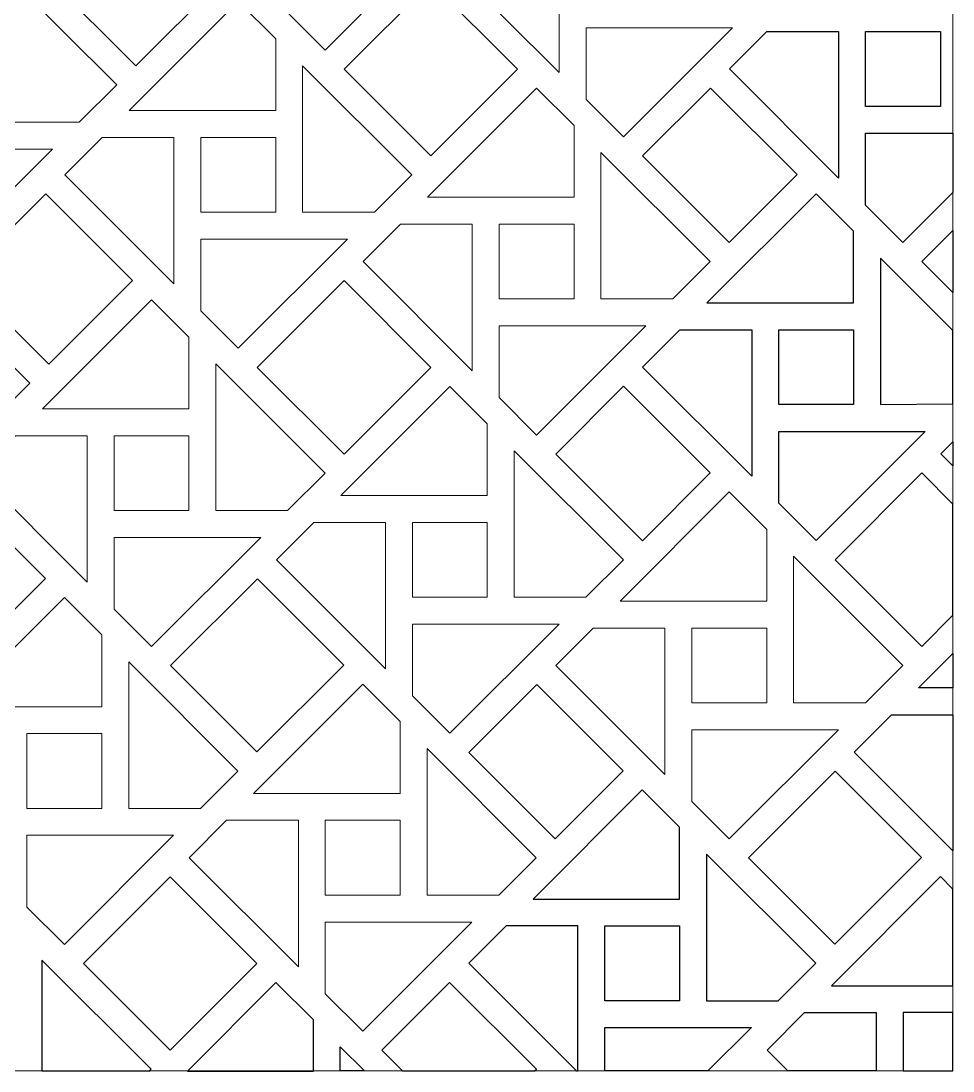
# Model space of a CAD drawing. Header units: centimetres. Extents: x -63 to 37, y -115 to 85.
# Drawn here: x -25.8 to 36.5, y -115.2 to -45 of the extents above; entities that cross this region are included whole.
import ezdxf

# ---------------------------------------------------------------- set-up
doc = ezdxf.new("R2010")
doc.units = ezdxf.units.CM
doc.header["$MEASUREMENT"] = 0
doc.layers.add('layer 1', color=7, linetype='Continuous')

msp = doc.modelspace()

# ---------------------------------------------------------------- linework, layer by layer
at = {"layer": 'layer 1', "color": 30, "lineweight": 9}
msp.add_lwpolyline([(-63.4688, -115.17471), (36.5312, -115.17471), (36.5312, 84.82529), (-63.4688, 84.82529), (-63.4688, -115.17471)], close=True, dxfattribs=at)
at = {"layer": 'layer 1', "color": 7}
for points, knots in [([(-18.09385, -47.97542), (-18.09385, -47.97542), (-23.88718, -42.17708), (-23.88718, -42.17708), (-23.88718, -42.17708), (-23.88718, -42.17708), (-18.31012, -36.60488), (-18.31012, -36.60488), (-18.31012, -36.60488), (-18.31012, -36.60488), (-12.51675, -42.3983), (-12.51675, -42.3983), (-12.51675, -42.3983), (-12.51675, -42.3983), (-18.09385, -47.97542), (-18.09385, -47.97542)], [0, 0, 0, 0, 0.2, 0.2, 0.2, 0.2, 0.4, 0.4, 0.4, 0.4, 0.6, 0.6, 0.6, 0.6, 1, 1, 1, 1]), ([(1.85779, -39.63441), (1.85779, -39.63441), (-7.93826, -39.6344), (-7.93826, -39.6344), (-7.93826, -39.6344), (-7.93826, -39.6344), (-7.93827, -44.43116), (-7.93827, -44.43116), (-7.93827, -44.43116), (-7.93827, -44.43116), (-5.43863, -46.93081), (-5.43863, -46.93081), (-5.43863, -46.93081), (-5.43863, -46.93081), (1.85779, -39.63441), (1.85779, -39.63441)], [0, 0, 0, 0, 0.2, 0.2, 0.2, 0.2, 0.4, 0.4, 0.4, 0.4, 0.6, 0.6, 0.6, 0.6, 1, 1, 1, 1]), ([(7.42561, -48.1946), (7.42561, -48.1946), (1.63441, -42.40341), (1.63441, -42.40341), (1.63441, -42.40341), (1.63441, -42.40341), (-4.16183, -48.1996), (-4.16183, -48.1996), (-4.16183, -48.1996), (-4.16183, -48.1996), (1.62939, -53.99086), (1.62939, -53.99086), (1.62939, -53.99086), (1.62939, -53.99086), (7.42561, -48.1946), (7.42561, -48.1946)], [0, 0, 0, 0, 0.2, 0.2, 0.2, 0.2, 0.4, 0.4, 0.4, 0.4, 0.6, 0.6, 0.6, 0.6, 1, 1, 1, 1]), ([(28.88692, -55.48334), (28.88692, -55.48334), (28.88692, -45.68657), (28.88692, -45.68657), (28.88692, -45.68657), (28.88692, -45.68657), (24.08987, -45.68657), (24.08987, -45.68657), (24.08987, -45.68657), (24.08987, -45.68657), (21.59001, -48.18643), (21.59001, -48.18643), (21.59001, -48.18643), (21.59001, -48.18643), (28.88692, -55.48334), (28.88692, -55.48334)], [0, 0, 0, 0, 0.2, 0.2, 0.2, 0.2, 0.4, 0.4, 0.4, 0.4, 0.6, 0.6, 0.6, 0.6, 1, 1, 1, 1]), ([(30.68692, -50.68658), (30.68692, -50.68658), (35.68693, -50.68657), (35.68693, -50.68657), (35.68693, -50.68657), (35.68693, -50.68657), (35.68692, -45.68657), (35.68692, -45.68657), (35.68692, -45.68657), (35.68692, -45.68657), (30.68692, -45.68657), (30.68692, -45.68657), (30.68692, -45.68657), (30.68692, -45.68657), (30.68692, -50.68658), (30.68692, -50.68658)], [0, 0, 0, 0, 0.2, 0.2, 0.2, 0.2, 0.4, 0.4, 0.4, 0.4, 0.6, 0.6, 0.6, 0.6, 1, 1, 1, 1]), ([(15.77965, -53.99677), (15.77965, -53.99677), (21.57054, -59.78768), (21.57054, -59.78768), (21.57054, -59.78768), (21.57054, -59.78768), (26.10811, -55.25011), (26.10811, -55.25011), (26.10811, -55.25011), (26.10811, -55.25011), (20.31721, -49.4592), (20.31721, -49.4592), (20.31721, -49.4592), (20.31721, -49.4592), (15.77965, -53.99678), (15.77965, -53.99678), (15.77965, -53.99678), (15.77965, -53.99678), (15.77965, -53.99677), (15.77965, -53.99677)], [0, 0, 0, 0, 0.16666667, 0.16666667, 0.16666667, 0.16666667, 0.33333333, 0.33333333, 0.33333333, 0.33333333, 0.5, 0.5, 0.5, 0.5, 0.66666667, 0.66666667, 0.66666667, 0.66666667, 1, 1, 1, 1]), ([(36.5312, -52.48657), (36.5312, -52.48657), (30.68693, -52.48657), (30.68693, -52.48657), (30.68693, -52.48657), (30.68693, -52.48657), (30.68692, -57.28333), (30.68692, -57.28333), (30.68692, -57.28333), (30.68692, -57.28333), (33.18656, -59.78298), (33.18656, -59.78298), (33.18656, -59.78298), (33.18656, -59.78298), (36.5312, -56.43835), (36.5312, -56.43835), (36.5312, -56.43835), (36.5312, -56.43835), (36.5312, -52.48657), (36.5312, -52.48657)], [0, 0, 0, 0, 0.16666667, 0.16666667, 0.16666667, 0.16666667, 0.33333333, 0.33333333, 0.33333333, 0.33333333, 0.5, 0.5, 0.5, 0.5, 0.66666667, 0.66666667, 0.66666667, 0.66666667, 1, 1, 1, 1]), ([(-23.89607, -67.91973), (-23.89607, -67.91973), (-18.31105, -62.33471), (-18.31105, -62.33471), (-18.31105, -62.33471), (-18.31105, -62.33471), (-24.11003, -56.5357), (-24.11003, -56.5357), (-24.11003, -56.5357), (-24.11003, -56.5357), (-29.69498, -62.11577), (-29.69498, -62.11577), (-29.69498, -62.11577), (-29.69498, -62.11577), (-23.89607, -67.91973), (-23.89607, -67.91973)], [0, 0, 0, 0, 0.2, 0.2, 0.2, 0.2, 0.4, 0.4, 0.4, 0.4, 0.6, 0.6, 0.6, 0.6, 1, 1, 1, 1]), ([(20.08319, -63.82065), (20.08319, -63.82065), (27.37988, -56.52393), (27.37988, -56.52393), (27.37988, -56.52393), (27.37988, -56.52393), (29.88024, -59.02429), (29.88024, -59.02429), (29.88024, -59.02429), (29.88024, -59.02429), (29.88023, -63.82062), (29.88023, -63.82062), (29.88023, -63.82062), (29.88023, -63.82062), (20.08319, -63.82065), (20.08319, -63.82065)], [0, 0, 0, 0, 0.2, 0.2, 0.2, 0.2, 0.4, 0.4, 0.4, 0.4, 0.6, 0.6, 0.6, 0.6, 1, 1, 1, 1]), ([(36.5312, -63.12969), (36.5312, -63.12969), (36.5312, -58.98395), (36.5312, -58.98395), (36.5312, -58.98395), (36.5312, -58.98395), (34.45836, -61.05678), (34.45836, -61.05678), (34.45836, -61.05678), (34.45836, -61.05678), (36.5312, -63.12969), (36.5312, -63.12969)], [0, 0, 0, 0, 0.25, 0.25, 0.25, 0.25, 0.5, 0.5, 0.5, 0.5, 1, 1, 1, 1]), ([(36.5312, -70.56571), (36.5312, -70.56571), (31.68024, -70.62063), (31.68024, -70.62063), (31.68024, -70.62063), (31.68024, -70.62063), (31.68024, -60.82429), (31.68024, -60.82429), (31.68024, -60.82429), (31.68024, -60.82429), (36.5312, -65.67523), (36.5312, -65.67523), (36.5312, -65.67523), (36.5312, -65.67523), (36.5312, -70.56571), (36.5312, -70.56571)], [0, 0, 0, 0, 0.2, 0.2, 0.2, 0.2, 0.4, 0.4, 0.4, 0.4, 0.6, 0.6, 0.6, 0.6, 1, 1, 1, 1]), ([(-4.16777, -62.33365), (-4.16777, -62.33365), (1.63045, -68.13188), (1.63045, -68.13188), (1.63045, -68.13188), (1.63045, -68.13188), (-4.16977, -73.9321), (-4.16977, -73.9321), (-4.16977, -73.9321), (-4.16977, -73.9321), (-9.968, -68.13384), (-9.968, -68.13384), (-9.968, -68.13384), (-9.968, -68.13384), (-4.16777, -62.33365), (-4.16777, -62.33365)], [0, 0, 0, 0, 0.2, 0.2, 0.2, 0.2, 0.4, 0.4, 0.4, 0.4, 0.6, 0.6, 0.6, 0.6, 1, 1, 1, 1]), ([(23.08024, -75.41739), (23.08024, -75.41739), (23.08024, -65.62062), (23.08024, -65.62062), (23.08024, -65.62062), (23.08024, -65.62062), (18.28319, -65.62062), (18.28319, -65.62062), (18.28319, -65.62062), (18.28319, -65.62062), (15.78333, -68.12048), (15.78333, -68.12048), (15.78333, -68.12048), (15.78333, -68.12048), (23.08024, -75.41739), (23.08024, -75.41739)], [0, 0, 0, 0, 0.2, 0.2, 0.2, 0.2, 0.4, 0.4, 0.4, 0.4, 0.6, 0.6, 0.6, 0.6, 1, 1, 1, 1]), ([(24.88024, -70.62063), (24.88024, -70.62063), (29.88025, -70.62062), (29.88025, -70.62062), (29.88025, -70.62062), (29.88025, -70.62062), (29.88024, -65.62062), (29.88024, -65.62062), (29.88024, -65.62062), (29.88024, -65.62062), (24.88024, -65.62062), (24.88024, -65.62062), (24.88024, -65.62062), (24.88024, -65.62062), (24.88024, -70.62063), (24.88024, -70.62063)], [0, 0, 0, 0, 0.2, 0.2, 0.2, 0.2, 0.4, 0.4, 0.4, 0.4, 0.6, 0.6, 0.6, 0.6, 1, 1, 1, 1]), ([(15.77224, -79.72806), (15.77224, -79.72806), (9.97433, -73.93018), (9.97433, -73.93018), (9.97433, -73.93018), (9.97433, -73.93018), (14.51089, -69.39362), (14.51089, -69.39362), (14.51089, -69.39362), (14.51089, -69.39362), (20.30879, -75.19154), (20.30879, -75.19154), (20.30879, -75.19154), (20.30879, -75.19154), (15.77224, -79.72806), (15.77224, -79.72806)], [0, 0, 0, 0, 0.2, 0.2, 0.2, 0.2, 0.4, 0.4, 0.4, 0.4, 0.6, 0.6, 0.6, 0.6, 1, 1, 1, 1]), ([(34.6763, -72.42063), (34.6763, -72.42063), (24.88025, -72.42062), (24.88025, -72.42062), (24.88025, -72.42062), (24.88025, -72.42062), (24.88024, -77.21738), (24.88024, -77.21738), (24.88024, -77.21738), (24.88024, -77.21738), (27.37988, -79.71703), (27.37988, -79.71703), (27.37988, -79.71703), (27.37988, -79.71703), (34.6763, -72.42063), (34.6763, -72.42063)], [0, 0, 0, 0, 0.2, 0.2, 0.2, 0.2, 0.4, 0.4, 0.4, 0.4, 0.6, 0.6, 0.6, 0.6, 1, 1, 1, 1]), ([(36.5312, -73.11126), (36.5312, -73.11126), (35.72482, -73.91765), (35.72482, -73.91765), (35.72482, -73.91765), (35.72482, -73.91765), (36.5312, -74.72396), (36.5312, -74.72396), (36.5312, -74.72396), (36.5312, -74.72396), (36.5312, -73.11126), (36.5312, -73.11126)], [0, 0, 0, 0, 0.25, 0.25, 0.25, 0.25, 0.5, 0.5, 0.5, 0.5, 1, 1, 1, 1]), ([(36.5312, -77.2696), (36.5312, -77.2696), (36.5312, -84.70782), (36.5312, -84.70782), (36.5312, -84.70782), (36.5312, -84.70782), (34.45007, -86.78893), (34.45007, -86.78893), (34.45007, -86.78893), (34.45007, -86.78893), (28.65184, -80.99067), (28.65184, -80.99067), (28.65184, -80.99067), (28.65184, -80.99067), (34.45207, -75.19048), (34.45207, -75.19048), (34.45207, -75.19048), (34.45207, -75.19048), (36.5312, -77.2696), (36.5312, -77.2696)], [0, 0, 0, 0, 0.16666667, 0.16666667, 0.16666667, 0.16666667, 0.33333333, 0.33333333, 0.33333333, 0.33333333, 0.5, 0.5, 0.5, 0.5, 0.66666667, 0.66666667, 0.66666667, 0.66666667, 1, 1, 1, 1]), ([(-29.72356, -87.83705), (-29.72356, -87.83705), (-24.13632, -82.24981), (-24.13632, -82.24981), (-24.13632, -82.24981), (-24.13632, -82.24981), (-29.9145, -76.47163), (-29.9145, -76.47163), (-29.9145, -76.47163), (-29.9145, -76.47163), (-35.50167, -82.05395), (-35.50167, -82.05395), (-35.50167, -82.05395), (-35.50167, -82.05395), (-29.72356, -87.83705), (-29.72356, -87.83705)], [0, 0, 0, 0, 0.2, 0.2, 0.2, 0.2, 0.4, 0.4, 0.4, 0.4, 0.6, 0.6, 0.6, 0.6, 1, 1, 1, 1]), ([(-4.19398, -88.04614), (-4.19398, -88.04614), (-9.96607, -82.27404), (-9.96607, -82.27404), (-9.96607, -82.27404), (-9.96607, -82.27404), (-15.76632, -88.07425), (-15.76632, -88.07425), (-15.76632, -88.07425), (-15.76632, -88.07425), (-9.99418, -93.84637), (-9.99418, -93.84637), (-9.99418, -93.84637), (-9.99418, -93.84637), (-4.19398, -88.04614), (-4.19398, -88.04614)], [0, 0, 0, 0, 0.2, 0.2, 0.2, 0.2, 0.4, 0.4, 0.4, 0.4, 0.6, 0.6, 0.6, 0.6, 1, 1, 1, 1]), ([(36.5312, -87.25339), (36.5312, -87.25339), (34.22638, -89.55821), (34.22638, -89.55821), (34.22638, -89.55821), (34.22638, -89.55821), (36.53121, -89.5582), (36.53121, -89.5582), (36.53121, -89.5582), (36.53121, -89.5582), (36.5312, -87.25339), (36.5312, -87.25339)], [0, 0, 0, 0, 0.25, 0.25, 0.25, 0.25, 0.5, 0.5, 0.5, 0.5, 1, 1, 1, 1]), ([(4.17518, -93.87139), (4.17518, -93.87139), (8.71174, -89.33485), (8.71174, -89.33485), (8.71174, -89.33485), (8.71174, -89.33485), (14.48349, -95.1066), (14.48349, -95.1066), (14.48349, -95.1066), (14.48349, -95.1066), (9.94695, -99.64315), (9.94695, -99.64315), (9.94695, -99.64315), (9.94695, -99.64315), (4.17518, -93.87139), (4.17518, -93.87139)], [0, 0, 0, 0, 0.2, 0.2, 0.2, 0.2, 0.4, 0.4, 0.4, 0.4, 0.6, 0.6, 0.6, 0.6, 1, 1, 1, 1]), ([(36.5312, -100.46271), (36.5312, -100.46271), (36.5312, -91.35818), (36.5312, -91.35818), (36.5312, -91.35818), (36.5312, -91.35818), (32.42638, -91.35818), (32.42638, -91.35818), (32.42638, -91.35818), (32.42638, -91.35818), (29.92652, -93.85804), (29.92652, -93.85804), (29.92652, -93.85804), (29.92652, -93.85804), (36.5312, -100.46271), (36.5312, -100.46271)], [0, 0, 0, 0, 0.2, 0.2, 0.2, 0.2, 0.4, 0.4, 0.4, 0.4, 0.6, 0.6, 0.6, 0.6, 1, 1, 1, 1]), ([(34.42583, -100.90292), (34.42583, -100.90292), (28.65377, -95.13087), (28.65377, -95.13087), (28.65377, -95.13087), (28.65377, -95.13087), (22.85354, -100.93105), (22.85354, -100.93105), (22.85354, -100.93105), (22.85354, -100.93105), (28.62563, -106.70316), (28.62563, -106.70316), (28.62563, -106.70316), (28.62563, -106.70316), (34.42583, -100.90292), (34.42583, -100.90292)], [0, 0, 0, 0, 0.2, 0.2, 0.2, 0.2, 0.4, 0.4, 0.4, 0.4, 0.6, 0.6, 0.6, 0.6, 1, 1, 1, 1]), ([(8.45959, -103.67612), (8.45959, -103.67612), (15.75628, -96.3794), (15.75628, -96.3794), (15.75628, -96.3794), (15.75628, -96.3794), (18.25664, -98.87976), (18.25664, -98.87976), (18.25664, -98.87976), (18.25664, -98.87976), (18.25663, -103.67609), (18.25663, -103.67609), (18.25663, -103.67609), (18.25663, -103.67609), (8.45959, -103.67612), (8.45959, -103.67612)], [0, 0, 0, 0, 0.2, 0.2, 0.2, 0.2, 0.4, 0.4, 0.4, 0.4, 0.6, 0.6, 0.6, 0.6, 1, 1, 1, 1]), ([(20.05664, -110.4761), (20.05664, -110.4761), (20.05664, -100.67976), (20.05664, -100.67976), (20.05664, -100.67976), (20.05664, -100.67976), (27.35283, -107.97596), (27.35283, -107.97596), (27.35283, -107.97596), (27.35283, -107.97596), (24.85269, -110.47609), (24.85269, -110.47609), (24.85269, -110.47609), (24.85269, -110.47609), (20.05664, -110.4761), (20.05664, -110.4761)], [0, 0, 0, 0, 0.2, 0.2, 0.2, 0.2, 0.4, 0.4, 0.4, 0.4, 0.6, 0.6, 0.6, 0.6, 1, 1, 1, 1]), ([(-15.79134, -102.18916), (-15.79134, -102.18916), (-9.99312, -107.98739), (-9.99312, -107.98739), (-9.99312, -107.98739), (-9.99312, -107.98739), (-15.79334, -113.78761), (-15.79334, -113.78761), (-15.79334, -113.78761), (-15.79334, -113.78761), (-21.59157, -107.98935), (-21.59157, -107.98935), (-21.59157, -107.98935), (-21.59157, -107.98935), (-15.79134, -102.18916), (-15.79134, -102.18916)], [0, 0, 0, 0, 0.2, 0.2, 0.2, 0.2, 0.4, 0.4, 0.4, 0.4, 0.6, 0.6, 0.6, 0.6, 1, 1, 1, 1]), ([(36.5312, -103.00999), (36.5312, -103.00999), (36.5312, -109.4732), (36.5312, -109.4732), (36.5312, -109.4732), (36.5312, -109.4732), (28.40108, -109.47329), (28.40108, -109.47329), (28.40108, -109.47329), (28.40108, -109.47329), (35.69777, -102.17657), (35.69777, -102.17657), (35.69777, -102.17657), (35.69777, -102.17657), (36.5312, -103.00999), (36.5312, -103.00999)], [0, 0, 0, 0, 0.2, 0.2, 0.2, 0.2, 0.4, 0.4, 0.4, 0.4, 0.6, 0.6, 0.6, 0.6, 1, 1, 1, 1]), ([(11.45664, -115.1747), (11.45664, -115.1747), (11.3585, -115.1747), (11.3585, -115.1747), (11.3585, -115.1747), (11.3585, -115.1747), (4.15973, -107.97595), (4.15973, -107.97595), (4.15973, -107.97595), (4.15973, -107.97595), (6.65959, -105.47609), (6.65959, -105.47609), (6.65959, -105.47609), (6.65959, -105.47609), (11.45664, -105.47609), (11.45664, -105.47609), (11.45664, -105.47609), (11.45664, -105.47609), (11.45664, -115.1747), (11.45664, -115.1747)], [0, 0, 0, 0, 0.16666667, 0.16666667, 0.16666667, 0.16666667, 0.33333333, 0.33333333, 0.33333333, 0.33333333, 0.5, 0.5, 0.5, 0.5, 0.66666667, 0.66666667, 0.66666667, 0.66666667, 1, 1, 1, 1]), ([(13.25664, -110.4761), (13.25664, -110.4761), (18.25665, -110.47609), (18.25665, -110.47609), (18.25665, -110.47609), (18.25665, -110.47609), (18.25664, -105.47609), (18.25664, -105.47609), (18.25664, -105.47609), (18.25664, -105.47609), (13.25664, -105.47609), (13.25664, -105.47609), (13.25664, -105.47609), (13.25664, -105.47609), (13.25664, -110.4761), (13.25664, -110.4761)], [0, 0, 0, 0, 0.2, 0.2, 0.2, 0.2, 0.4, 0.4, 0.4, 0.4, 0.6, 0.6, 0.6, 0.6, 1, 1, 1, 1]), ([(-17.18045, -115.17472), (-17.18045, -115.17472), (-24.36232, -115.1747), (-24.36232, -115.1747), (-24.36232, -115.1747), (-24.36232, -115.1747), (-24.36232, -107.76421), (-24.36232, -107.76421), (-24.36232, -107.76421), (-24.36232, -107.76421), (-17.06613, -115.0604), (-17.06613, -115.0604), (-17.06613, -115.0604), (-17.06613, -115.0604), (-17.18045, -115.17472), (-17.18045, -115.17472)], [0, 0, 0, 0, 0.2, 0.2, 0.2, 0.2, 0.4, 0.4, 0.4, 0.4, 0.6, 0.6, 0.6, 0.6, 1, 1, 1, 1]), ([(-6.21998, -115.17472), (-6.21998, -115.17472), (-14.63487, -115.17472), (-14.63487, -115.17472), (-14.63487, -115.17472), (-14.63487, -115.17472), (-8.72034, -109.26017), (-8.72034, -109.26017), (-8.72034, -109.26017), (-8.72034, -109.26017), (-6.21998, -111.76053), (-6.21998, -111.76053), (-6.21998, -111.76053), (-6.21998, -111.76053), (-6.21998, -115.17472), (-6.21998, -115.17472)], [0, 0, 0, 0, 0.2, 0.2, 0.2, 0.2, 0.4, 0.4, 0.4, 0.4, 0.6, 0.6, 0.6, 0.6, 1, 1, 1, 1]), ([(8.55749, -115.17471), (8.55749, -115.17471), (-0.26021, -115.17471), (-0.26021, -115.17471), (-0.26021, -115.17471), (-0.26021, -115.17471), (-1.64924, -113.78569), (-1.64924, -113.78569), (-1.64924, -113.78569), (-1.64924, -113.78569), (2.88733, -109.24912), (2.88733, -109.24912), (2.88733, -109.24912), (2.88733, -109.24912), (8.68519, -115.04701), (8.68519, -115.04701), (8.68519, -115.04701), (8.68519, -115.04701), (8.55749, -115.17471), (8.55749, -115.17471)], [0, 0, 0, 0, 0.16666667, 0.16666667, 0.16666667, 0.16666667, 0.33333333, 0.33333333, 0.33333333, 0.33333333, 0.5, 0.5, 0.5, 0.5, 0.66666667, 0.66666667, 0.66666667, 0.66666667, 1, 1, 1, 1]), ([(31.3981, -115.17471), (31.3981, -115.17471), (31.39813, -111.27326), (31.39813, -111.27326), (31.39813, -111.27326), (31.39813, -111.27326), (26.60108, -111.27326), (26.60108, -111.27326), (26.60108, -111.27326), (26.60108, -111.27326), (24.10122, -113.77312), (24.10122, -113.77312), (24.10122, -113.77312), (24.10122, -113.77312), (25.50282, -115.1747), (25.50282, -115.1747), (25.50282, -115.1747), (25.50282, -115.1747), (31.3981, -115.17471), (31.3981, -115.17471)], [0, 0, 0, 0, 0.16666667, 0.16666667, 0.16666667, 0.16666667, 0.33333333, 0.33333333, 0.33333333, 0.33333333, 0.5, 0.5, 0.5, 0.5, 0.66666667, 0.66666667, 0.66666667, 0.66666667, 1, 1, 1, 1]), ([(36.53121, -111.27326), (36.53121, -111.27326), (36.5312, -115.17471), (36.5312, -115.17471), (36.5312, -115.17471), (36.5312, -115.17471), (33.19813, -115.17471), (33.19813, -115.17471), (33.19813, -115.17471), (33.19813, -115.17471), (33.19813, -111.27326), (33.19813, -111.27326), (33.19813, -111.27326), (33.19813, -111.27326), (36.53121, -111.27326), (36.53121, -111.27326)], [0, 0, 0, 0, 0.2, 0.2, 0.2, 0.2, 0.4, 0.4, 0.4, 0.4, 0.6, 0.6, 0.6, 0.6, 1, 1, 1, 1]), ([(20.15408, -115.17471), (20.15408, -115.17471), (23.0527, -112.2761), (23.0527, -112.2761), (23.0527, -112.2761), (23.0527, -112.2761), (13.25665, -112.27609), (13.25665, -112.27609), (13.25665, -112.27609), (13.25665, -112.27609), (13.25665, -115.17471), (13.25665, -115.17471), (13.25665, -115.17471), (13.25665, -115.17471), (20.15408, -115.17471), (20.15408, -115.17471)], [0, 0, 0, 0, 0.2, 0.2, 0.2, 0.2, 0.4, 0.4, 0.4, 0.4, 0.6, 0.6, 0.6, 0.6, 1, 1, 1, 1]), ([(-2.80579, -115.17471), (-2.80579, -115.17471), (-4.41998, -113.56053), (-4.41998, -113.56053), (-4.41998, -113.56053), (-4.41998, -113.56053), (-4.41998, -115.17471), (-4.41998, -115.17471), (-4.41998, -115.17471), (-4.41998, -115.17471), (-2.80579, -115.17471), (-2.80579, -115.17471)], [0, 0, 0, 0, 0.25, 0.25, 0.25, 0.25, 0.5, 0.5, 0.5, 0.5, 1, 1, 1, 1])]:
    msp.add_open_spline(points, degree=3, knots=knots, dxfattribs=at)
at = {"layer": 'layer 1', "color": 250, "lineweight": 9}
for points, knots in [([(-18.09385, -47.97542), (-18.09385, -47.97542), (-23.88718, -42.17708), (-23.88718, -42.17708), (-23.88718, -42.17708), (-23.88718, -42.17708), (-18.31012, -36.60488), (-18.31012, -36.60488), (-18.31012, -36.60488), (-18.31012, -36.60488), (-12.51675, -42.3983), (-12.51675, -42.3983), (-12.51675, -42.3983), (-12.51675, -42.3983), (-18.09385, -47.97542), (-18.09385, -47.97542)], [0, 0, 0, 0, 0.2, 0.2, 0.2, 0.2, 0.4, 0.4, 0.4, 0.4, 0.6, 0.6, 0.6, 0.6, 1, 1, 1, 1]), ([(1.85779, -39.63441), (1.85779, -39.63441), (-7.93826, -39.6344), (-7.93826, -39.6344), (-7.93826, -39.6344), (-7.93826, -39.6344), (-7.93827, -44.43116), (-7.93827, -44.43116), (-7.93827, -44.43116), (-7.93827, -44.43116), (-5.43863, -46.93081), (-5.43863, -46.93081), (-5.43863, -46.93081), (-5.43863, -46.93081), (1.85779, -39.63441), (1.85779, -39.63441)], [0, 0, 0, 0, 0.2, 0.2, 0.2, 0.2, 0.4, 0.4, 0.4, 0.4, 0.6, 0.6, 0.6, 0.6, 1, 1, 1, 1]), ([(7.42561, -48.1946), (7.42561, -48.1946), (1.63441, -42.40341), (1.63441, -42.40341), (1.63441, -42.40341), (1.63441, -42.40341), (-4.16183, -48.1996), (-4.16183, -48.1996), (-4.16183, -48.1996), (-4.16183, -48.1996), (1.62939, -53.99086), (1.62939, -53.99086), (1.62939, -53.99086), (1.62939, -53.99086), (7.42561, -48.1946), (7.42561, -48.1946)], [0, 0, 0, 0, 0.2, 0.2, 0.2, 0.2, 0.4, 0.4, 0.4, 0.4, 0.6, 0.6, 0.6, 0.6, 1, 1, 1, 1]), ([(28.88692, -55.48334), (28.88692, -55.48334), (28.88692, -45.68657), (28.88692, -45.68657), (28.88692, -45.68657), (28.88692, -45.68657), (24.08987, -45.68657), (24.08987, -45.68657), (24.08987, -45.68657), (24.08987, -45.68657), (21.59001, -48.18643), (21.59001, -48.18643), (21.59001, -48.18643), (21.59001, -48.18643), (28.88692, -55.48334), (28.88692, -55.48334)], [0, 0, 0, 0, 0.2, 0.2, 0.2, 0.2, 0.4, 0.4, 0.4, 0.4, 0.6, 0.6, 0.6, 0.6, 1, 1, 1, 1]), ([(30.68692, -50.68658), (30.68692, -50.68658), (35.68693, -50.68657), (35.68693, -50.68657), (35.68693, -50.68657), (35.68693, -50.68657), (35.68692, -45.68657), (35.68692, -45.68657), (35.68692, -45.68657), (35.68692, -45.68657), (30.68692, -45.68657), (30.68692, -45.68657), (30.68692, -45.68657), (30.68692, -45.68657), (30.68692, -50.68658), (30.68692, -50.68658)], [0, 0, 0, 0, 0.2, 0.2, 0.2, 0.2, 0.4, 0.4, 0.4, 0.4, 0.6, 0.6, 0.6, 0.6, 1, 1, 1, 1]), ([(15.77965, -53.99677), (15.77965, -53.99677), (21.57054, -59.78768), (21.57054, -59.78768), (21.57054, -59.78768), (21.57054, -59.78768), (26.10811, -55.25011), (26.10811, -55.25011), (26.10811, -55.25011), (26.10811, -55.25011), (20.31721, -49.4592), (20.31721, -49.4592), (20.31721, -49.4592), (20.31721, -49.4592), (15.77965, -53.99678), (15.77965, -53.99678)], [0, 0, 0, 0, 0.2, 0.2, 0.2, 0.2, 0.4, 0.4, 0.4, 0.4, 0.6, 0.6, 0.6, 0.6, 1, 1, 1, 1]), ([(36.5312, -52.48657), (36.5312, -52.48657), (30.68693, -52.48657), (30.68693, -52.48657), (30.68693, -52.48657), (30.68693, -52.48657), (30.68692, -57.28333), (30.68692, -57.28333), (30.68692, -57.28333), (30.68692, -57.28333), (33.18656, -59.78298), (33.18656, -59.78298), (33.18656, -59.78298), (33.18656, -59.78298), (36.5312, -56.43835), (36.5312, -56.43835), (36.5312, -56.43835), (36.5312, -56.43835), (36.5312, -52.48657), (36.5312, -52.48657)], [0, 0, 0, 0, 0.16666667, 0.16666667, 0.16666667, 0.16666667, 0.33333333, 0.33333333, 0.33333333, 0.33333333, 0.5, 0.5, 0.5, 0.5, 0.66666667, 0.66666667, 0.66666667, 0.66666667, 1, 1, 1, 1]), ([(-23.89607, -67.91973), (-23.89607, -67.91973), (-18.31105, -62.33471), (-18.31105, -62.33471), (-18.31105, -62.33471), (-18.31105, -62.33471), (-24.11003, -56.5357), (-24.11003, -56.5357), (-24.11003, -56.5357), (-24.11003, -56.5357), (-29.69498, -62.11577), (-29.69498, -62.11577), (-29.69498, -62.11577), (-29.69498, -62.11577), (-23.89607, -67.91973), (-23.89607, -67.91973)], [0, 0, 0, 0, 0.2, 0.2, 0.2, 0.2, 0.4, 0.4, 0.4, 0.4, 0.6, 0.6, 0.6, 0.6, 1, 1, 1, 1]), ([(20.08319, -63.82065), (20.08319, -63.82065), (27.37988, -56.52393), (27.37988, -56.52393), (27.37988, -56.52393), (27.37988, -56.52393), (29.88024, -59.02429), (29.88024, -59.02429), (29.88024, -59.02429), (29.88024, -59.02429), (29.88023, -63.82062), (29.88023, -63.82062), (29.88023, -63.82062), (29.88023, -63.82062), (20.08319, -63.82065), (20.08319, -63.82065)], [0, 0, 0, 0, 0.2, 0.2, 0.2, 0.2, 0.4, 0.4, 0.4, 0.4, 0.6, 0.6, 0.6, 0.6, 1, 1, 1, 1]), ([(36.5312, -63.12969), (36.5312, -63.12969), (36.5312, -58.98395), (36.5312, -58.98395), (36.5312, -58.98395), (36.5312, -58.98395), (34.45836, -61.05678), (34.45836, -61.05678), (34.45836, -61.05678), (34.45836, -61.05678), (36.5312, -63.12969), (36.5312, -63.12969)], [0, 0, 0, 0, 0.25, 0.25, 0.25, 0.25, 0.5, 0.5, 0.5, 0.5, 1, 1, 1, 1]), ([(36.5312, -70.56571), (36.5312, -70.56571), (31.68024, -70.62063), (31.68024, -70.62063), (31.68024, -70.62063), (31.68024, -70.62063), (31.68024, -60.82429), (31.68024, -60.82429), (31.68024, -60.82429), (31.68024, -60.82429), (36.5312, -65.67523), (36.5312, -65.67523), (36.5312, -65.67523), (36.5312, -65.67523), (36.5312, -70.56571), (36.5312, -70.56571)], [0, 0, 0, 0, 0.2, 0.2, 0.2, 0.2, 0.4, 0.4, 0.4, 0.4, 0.6, 0.6, 0.6, 0.6, 1, 1, 1, 1]), ([(-4.16777, -62.33365), (-4.16777, -62.33365), (1.63045, -68.13188), (1.63045, -68.13188), (1.63045, -68.13188), (1.63045, -68.13188), (-4.16977, -73.9321), (-4.16977, -73.9321), (-4.16977, -73.9321), (-4.16977, -73.9321), (-9.968, -68.13384), (-9.968, -68.13384), (-9.968, -68.13384), (-9.968, -68.13384), (-4.16777, -62.33365), (-4.16777, -62.33365)], [0, 0, 0, 0, 0.2, 0.2, 0.2, 0.2, 0.4, 0.4, 0.4, 0.4, 0.6, 0.6, 0.6, 0.6, 1, 1, 1, 1]), ([(23.08024, -75.41739), (23.08024, -75.41739), (23.08024, -65.62062), (23.08024, -65.62062), (23.08024, -65.62062), (23.08024, -65.62062), (18.28319, -65.62062), (18.28319, -65.62062), (18.28319, -65.62062), (18.28319, -65.62062), (15.78333, -68.12048), (15.78333, -68.12048), (15.78333, -68.12048), (15.78333, -68.12048), (23.08024, -75.41739), (23.08024, -75.41739)], [0, 0, 0, 0, 0.2, 0.2, 0.2, 0.2, 0.4, 0.4, 0.4, 0.4, 0.6, 0.6, 0.6, 0.6, 1, 1, 1, 1]), ([(24.88024, -70.62063), (24.88024, -70.62063), (29.88025, -70.62062), (29.88025, -70.62062), (29.88025, -70.62062), (29.88025, -70.62062), (29.88024, -65.62062), (29.88024, -65.62062), (29.88024, -65.62062), (29.88024, -65.62062), (24.88024, -65.62062), (24.88024, -65.62062), (24.88024, -65.62062), (24.88024, -65.62062), (24.88024, -70.62063), (24.88024, -70.62063)], [0, 0, 0, 0, 0.2, 0.2, 0.2, 0.2, 0.4, 0.4, 0.4, 0.4, 0.6, 0.6, 0.6, 0.6, 1, 1, 1, 1]), ([(15.77224, -79.72806), (15.77224, -79.72806), (9.97433, -73.93018), (9.97433, -73.93018), (9.97433, -73.93018), (9.97433, -73.93018), (14.51089, -69.39362), (14.51089, -69.39362), (14.51089, -69.39362), (14.51089, -69.39362), (20.30879, -75.19154), (20.30879, -75.19154), (20.30879, -75.19154), (20.30879, -75.19154), (15.77224, -79.72806), (15.77224, -79.72806)], [0, 0, 0, 0, 0.2, 0.2, 0.2, 0.2, 0.4, 0.4, 0.4, 0.4, 0.6, 0.6, 0.6, 0.6, 1, 1, 1, 1]), ([(34.6763, -72.42063), (34.6763, -72.42063), (24.88025, -72.42062), (24.88025, -72.42062), (24.88025, -72.42062), (24.88025, -72.42062), (24.88024, -77.21738), (24.88024, -77.21738), (24.88024, -77.21738), (24.88024, -77.21738), (27.37988, -79.71703), (27.37988, -79.71703), (27.37988, -79.71703), (27.37988, -79.71703), (34.6763, -72.42063), (34.6763, -72.42063)], [0, 0, 0, 0, 0.2, 0.2, 0.2, 0.2, 0.4, 0.4, 0.4, 0.4, 0.6, 0.6, 0.6, 0.6, 1, 1, 1, 1]), ([(36.5312, -73.11126), (36.5312, -73.11126), (35.72482, -73.91765), (35.72482, -73.91765), (35.72482, -73.91765), (35.72482, -73.91765), (36.5312, -74.72396), (36.5312, -74.72396), (36.5312, -74.72396), (36.5312, -74.72396), (36.5312, -73.11126), (36.5312, -73.11126)], [0, 0, 0, 0, 0.25, 0.25, 0.25, 0.25, 0.5, 0.5, 0.5, 0.5, 1, 1, 1, 1]), ([(36.5312, -77.2696), (36.5312, -77.2696), (36.5312, -84.70782), (36.5312, -84.70782), (36.5312, -84.70782), (36.5312, -84.70782), (34.45007, -86.78893), (34.45007, -86.78893), (34.45007, -86.78893), (34.45007, -86.78893), (28.65184, -80.99067), (28.65184, -80.99067), (28.65184, -80.99067), (28.65184, -80.99067), (34.45207, -75.19048), (34.45207, -75.19048), (34.45207, -75.19048), (34.45207, -75.19048), (36.5312, -77.2696), (36.5312, -77.2696)], [0, 0, 0, 0, 0.16666667, 0.16666667, 0.16666667, 0.16666667, 0.33333333, 0.33333333, 0.33333333, 0.33333333, 0.5, 0.5, 0.5, 0.5, 0.66666667, 0.66666667, 0.66666667, 0.66666667, 1, 1, 1, 1]), ([(-29.72356, -87.83705), (-29.72356, -87.83705), (-24.13632, -82.24981), (-24.13632, -82.24981), (-24.13632, -82.24981), (-24.13632, -82.24981), (-29.9145, -76.47163), (-29.9145, -76.47163), (-29.9145, -76.47163), (-29.9145, -76.47163), (-35.50167, -82.05395), (-35.50167, -82.05395), (-35.50167, -82.05395), (-35.50167, -82.05395), (-29.72356, -87.83705), (-29.72356, -87.83705)], [0, 0, 0, 0, 0.2, 0.2, 0.2, 0.2, 0.4, 0.4, 0.4, 0.4, 0.6, 0.6, 0.6, 0.6, 1, 1, 1, 1]), ([(-4.19398, -88.04614), (-4.19398, -88.04614), (-9.96607, -82.27404), (-9.96607, -82.27404), (-9.96607, -82.27404), (-9.96607, -82.27404), (-15.76632, -88.07425), (-15.76632, -88.07425), (-15.76632, -88.07425), (-15.76632, -88.07425), (-9.99418, -93.84637), (-9.99418, -93.84637), (-9.99418, -93.84637), (-9.99418, -93.84637), (-4.19398, -88.04614), (-4.19398, -88.04614)], [0, 0, 0, 0, 0.2, 0.2, 0.2, 0.2, 0.4, 0.4, 0.4, 0.4, 0.6, 0.6, 0.6, 0.6, 1, 1, 1, 1]), ([(36.5312, -87.25339), (36.5312, -87.25339), (34.22638, -89.55821), (34.22638, -89.55821), (34.22638, -89.55821), (34.22638, -89.55821), (36.53121, -89.5582), (36.53121, -89.5582), (36.53121, -89.5582), (36.53121, -89.5582), (36.5312, -87.25339), (36.5312, -87.25339)], [0, 0, 0, 0, 0.25, 0.25, 0.25, 0.25, 0.5, 0.5, 0.5, 0.5, 1, 1, 1, 1]), ([(4.17518, -93.87139), (4.17518, -93.87139), (8.71174, -89.33485), (8.71174, -89.33485), (8.71174, -89.33485), (8.71174, -89.33485), (14.48349, -95.1066), (14.48349, -95.1066), (14.48349, -95.1066), (14.48349, -95.1066), (9.94695, -99.64315), (9.94695, -99.64315), (9.94695, -99.64315), (9.94695, -99.64315), (4.17518, -93.87139), (4.17518, -93.87139)], [0, 0, 0, 0, 0.2, 0.2, 0.2, 0.2, 0.4, 0.4, 0.4, 0.4, 0.6, 0.6, 0.6, 0.6, 1, 1, 1, 1]), ([(36.5312, -100.46271), (36.5312, -100.46271), (36.5312, -91.35818), (36.5312, -91.35818), (36.5312, -91.35818), (36.5312, -91.35818), (32.42638, -91.35818), (32.42638, -91.35818), (32.42638, -91.35818), (32.42638, -91.35818), (29.92652, -93.85804), (29.92652, -93.85804), (29.92652, -93.85804), (29.92652, -93.85804), (36.5312, -100.46271), (36.5312, -100.46271)], [0, 0, 0, 0, 0.2, 0.2, 0.2, 0.2, 0.4, 0.4, 0.4, 0.4, 0.6, 0.6, 0.6, 0.6, 1, 1, 1, 1]), ([(34.42583, -100.90292), (34.42583, -100.90292), (28.65377, -95.13087), (28.65377, -95.13087), (28.65377, -95.13087), (28.65377, -95.13087), (22.85354, -100.93105), (22.85354, -100.93105), (22.85354, -100.93105), (22.85354, -100.93105), (28.62563, -106.70316), (28.62563, -106.70316), (28.62563, -106.70316), (28.62563, -106.70316), (34.42583, -100.90292), (34.42583, -100.90292)], [0, 0, 0, 0, 0.2, 0.2, 0.2, 0.2, 0.4, 0.4, 0.4, 0.4, 0.6, 0.6, 0.6, 0.6, 1, 1, 1, 1]), ([(8.45959, -103.67612), (8.45959, -103.67612), (15.75628, -96.3794), (15.75628, -96.3794), (15.75628, -96.3794), (15.75628, -96.3794), (18.25664, -98.87976), (18.25664, -98.87976), (18.25664, -98.87976), (18.25664, -98.87976), (18.25663, -103.67609), (18.25663, -103.67609), (18.25663, -103.67609), (18.25663, -103.67609), (8.45959, -103.67612), (8.45959, -103.67612)], [0, 0, 0, 0, 0.2, 0.2, 0.2, 0.2, 0.4, 0.4, 0.4, 0.4, 0.6, 0.6, 0.6, 0.6, 1, 1, 1, 1]), ([(20.05664, -110.4761), (20.05664, -110.4761), (20.05664, -100.67976), (20.05664, -100.67976), (20.05664, -100.67976), (20.05664, -100.67976), (27.35283, -107.97596), (27.35283, -107.97596), (27.35283, -107.97596), (27.35283, -107.97596), (24.85269, -110.47609), (24.85269, -110.47609), (24.85269, -110.47609), (24.85269, -110.47609), (20.05664, -110.4761), (20.05664, -110.4761)], [0, 0, 0, 0, 0.2, 0.2, 0.2, 0.2, 0.4, 0.4, 0.4, 0.4, 0.6, 0.6, 0.6, 0.6, 1, 1, 1, 1]), ([(-15.79134, -102.18916), (-15.79134, -102.18916), (-9.99312, -107.98739), (-9.99312, -107.98739), (-9.99312, -107.98739), (-9.99312, -107.98739), (-15.79334, -113.78761), (-15.79334, -113.78761), (-15.79334, -113.78761), (-15.79334, -113.78761), (-21.59157, -107.98935), (-21.59157, -107.98935), (-21.59157, -107.98935), (-21.59157, -107.98935), (-15.79134, -102.18916), (-15.79134, -102.18916)], [0, 0, 0, 0, 0.2, 0.2, 0.2, 0.2, 0.4, 0.4, 0.4, 0.4, 0.6, 0.6, 0.6, 0.6, 1, 1, 1, 1]), ([(36.5312, -103.00999), (36.5312, -103.00999), (36.5312, -109.4732), (36.5312, -109.4732), (36.5312, -109.4732), (36.5312, -109.4732), (28.40108, -109.47329), (28.40108, -109.47329), (28.40108, -109.47329), (28.40108, -109.47329), (35.69777, -102.17657), (35.69777, -102.17657), (35.69777, -102.17657), (35.69777, -102.17657), (36.5312, -103.00999), (36.5312, -103.00999)], [0, 0, 0, 0, 0.2, 0.2, 0.2, 0.2, 0.4, 0.4, 0.4, 0.4, 0.6, 0.6, 0.6, 0.6, 1, 1, 1, 1]), ([(11.45664, -115.1747), (11.45664, -115.1747), (11.3585, -115.1747), (11.3585, -115.1747), (11.3585, -115.1747), (11.3585, -115.1747), (4.15973, -107.97595), (4.15973, -107.97595), (4.15973, -107.97595), (4.15973, -107.97595), (6.65959, -105.47609), (6.65959, -105.47609), (6.65959, -105.47609), (6.65959, -105.47609), (11.45664, -105.47609), (11.45664, -105.47609), (11.45664, -105.47609), (11.45664, -105.47609), (11.45664, -115.1747), (11.45664, -115.1747)], [0, 0, 0, 0, 0.16666667, 0.16666667, 0.16666667, 0.16666667, 0.33333333, 0.33333333, 0.33333333, 0.33333333, 0.5, 0.5, 0.5, 0.5, 0.66666667, 0.66666667, 0.66666667, 0.66666667, 1, 1, 1, 1]), ([(13.25664, -110.4761), (13.25664, -110.4761), (18.25665, -110.47609), (18.25665, -110.47609), (18.25665, -110.47609), (18.25665, -110.47609), (18.25664, -105.47609), (18.25664, -105.47609), (18.25664, -105.47609), (18.25664, -105.47609), (13.25664, -105.47609), (13.25664, -105.47609), (13.25664, -105.47609), (13.25664, -105.47609), (13.25664, -110.4761), (13.25664, -110.4761)], [0, 0, 0, 0, 0.2, 0.2, 0.2, 0.2, 0.4, 0.4, 0.4, 0.4, 0.6, 0.6, 0.6, 0.6, 1, 1, 1, 1]), ([(-17.18045, -115.17472), (-17.18045, -115.17472), (-24.36232, -115.1747), (-24.36232, -115.1747), (-24.36232, -115.1747), (-24.36232, -115.1747), (-24.36232, -107.76421), (-24.36232, -107.76421), (-24.36232, -107.76421), (-24.36232, -107.76421), (-17.06613, -115.0604), (-17.06613, -115.0604), (-17.06613, -115.0604), (-17.06613, -115.0604), (-17.18045, -115.17472), (-17.18045, -115.17472)], [0, 0, 0, 0, 0.2, 0.2, 0.2, 0.2, 0.4, 0.4, 0.4, 0.4, 0.6, 0.6, 0.6, 0.6, 1, 1, 1, 1]), ([(-6.21998, -115.17472), (-6.21998, -115.17472), (-14.63487, -115.17472), (-14.63487, -115.17472), (-14.63487, -115.17472), (-14.63487, -115.17472), (-8.72034, -109.26017), (-8.72034, -109.26017), (-8.72034, -109.26017), (-8.72034, -109.26017), (-6.21998, -111.76053), (-6.21998, -111.76053), (-6.21998, -111.76053), (-6.21998, -111.76053), (-6.21998, -115.17472), (-6.21998, -115.17472)], [0, 0, 0, 0, 0.2, 0.2, 0.2, 0.2, 0.4, 0.4, 0.4, 0.4, 0.6, 0.6, 0.6, 0.6, 1, 1, 1, 1]), ([(8.55749, -115.17471), (8.55749, -115.17471), (-0.26021, -115.17471), (-0.26021, -115.17471), (-0.26021, -115.17471), (-0.26021, -115.17471), (-1.64924, -113.78569), (-1.64924, -113.78569), (-1.64924, -113.78569), (-1.64924, -113.78569), (2.88733, -109.24912), (2.88733, -109.24912), (2.88733, -109.24912), (2.88733, -109.24912), (8.68519, -115.04701), (8.68519, -115.04701), (8.68519, -115.04701), (8.68519, -115.04701), (8.55749, -115.17471), (8.55749, -115.17471)], [0, 0, 0, 0, 0.16666667, 0.16666667, 0.16666667, 0.16666667, 0.33333333, 0.33333333, 0.33333333, 0.33333333, 0.5, 0.5, 0.5, 0.5, 0.66666667, 0.66666667, 0.66666667, 0.66666667, 1, 1, 1, 1]), ([(31.3981, -115.17471), (31.3981, -115.17471), (31.39813, -111.27326), (31.39813, -111.27326), (31.39813, -111.27326), (31.39813, -111.27326), (26.60108, -111.27326), (26.60108, -111.27326), (26.60108, -111.27326), (26.60108, -111.27326), (24.10122, -113.77312), (24.10122, -113.77312), (24.10122, -113.77312), (24.10122, -113.77312), (25.50282, -115.1747), (25.50282, -115.1747), (25.50282, -115.1747), (25.50282, -115.1747), (31.3981, -115.17471), (31.3981, -115.17471)], [0, 0, 0, 0, 0.16666667, 0.16666667, 0.16666667, 0.16666667, 0.33333333, 0.33333333, 0.33333333, 0.33333333, 0.5, 0.5, 0.5, 0.5, 0.66666667, 0.66666667, 0.66666667, 0.66666667, 1, 1, 1, 1]), ([(36.53121, -111.27326), (36.53121, -111.27326), (36.5312, -115.17471), (36.5312, -115.17471), (36.5312, -115.17471), (36.5312, -115.17471), (33.19813, -115.17471), (33.19813, -115.17471), (33.19813, -115.17471), (33.19813, -115.17471), (33.19813, -111.27326), (33.19813, -111.27326), (33.19813, -111.27326), (33.19813, -111.27326), (36.53121, -111.27326), (36.53121, -111.27326)], [0, 0, 0, 0, 0.2, 0.2, 0.2, 0.2, 0.4, 0.4, 0.4, 0.4, 0.6, 0.6, 0.6, 0.6, 1, 1, 1, 1]), ([(20.15408, -115.17471), (20.15408, -115.17471), (23.0527, -112.2761), (23.0527, -112.2761), (23.0527, -112.2761), (23.0527, -112.2761), (13.25665, -112.27609), (13.25665, -112.27609), (13.25665, -112.27609), (13.25665, -112.27609), (13.25665, -115.17471), (13.25665, -115.17471), (13.25665, -115.17471), (13.25665, -115.17471), (20.15408, -115.17471), (20.15408, -115.17471)], [0, 0, 0, 0, 0.2, 0.2, 0.2, 0.2, 0.4, 0.4, 0.4, 0.4, 0.6, 0.6, 0.6, 0.6, 1, 1, 1, 1]), ([(-2.80579, -115.17471), (-2.80579, -115.17471), (-4.41998, -113.56053), (-4.41998, -113.56053), (-4.41998, -113.56053), (-4.41998, -113.56053), (-4.41998, -115.17471), (-4.41998, -115.17471), (-4.41998, -115.17471), (-4.41998, -115.17471), (-2.80579, -115.17471), (-2.80579, -115.17471)], [0, 0, 0, 0, 0.25, 0.25, 0.25, 0.25, 0.5, 0.5, 0.5, 0.5, 1, 1, 1, 1])]:
    msp.add_open_spline(points, degree=3, knots=knots, dxfattribs=at)
at = {"layer": 'layer 1', "color": 7, "lineweight": 9}
for points in [[(10.20407, -48.42749), (10.20407, -48.42749), (10.20407, -38.63072), (10.20407, -38.63072), (10.20407, -38.63072), (10.20407, -38.63072), (5.40702, -38.63072), (5.40702, -38.63072), (5.40702, -38.63072), (5.40702, -38.63072), (2.90716, -41.13058), (2.90716, -41.13058), (2.90716, -41.13058), (2.90716, -41.13058), (10.20407, -48.42749), (10.20407, -48.42749)], [(-26.66208, -51.74705), (-26.66208, -51.74705), (-26.65782, -41.95071), (-26.65782, -41.95071), (-26.65782, -41.95071), (-26.65782, -41.95071), (-19.3648, -49.25007), (-19.3648, -49.25007), (-19.3648, -49.25007), (-19.3648, -49.25007), (-21.86603, -51.74912), (-21.86603, -51.74912), (-21.86603, -51.74912), (-21.86603, -51.74912), (-26.66208, -51.74705), (-26.66208, -51.74705)], [(-18.53665, -50.96382), (-18.53665, -50.96382), (-11.23996, -43.6671), (-11.23996, -43.6671), (-11.23996, -43.6671), (-11.23996, -43.6671), (-8.7396, -46.16746), (-8.7396, -46.16746), (-8.7396, -46.16746), (-8.7396, -46.16746), (-8.73961, -50.96379), (-8.73961, -50.96379), (-8.73961, -50.96379), (-8.73961, -50.96379), (-18.53665, -50.96382), (-18.53665, -50.96382)], [(21.80013, -45.43073), (21.80013, -45.43073), (12.00408, -45.43072), (12.00408, -45.43072), (12.00408, -45.43072), (12.00408, -45.43072), (12.00407, -50.22748), (12.00407, -50.22748), (12.00407, -50.22748), (12.00407, -50.22748), (14.50371, -52.72713), (14.50371, -52.72713), (14.50371, -52.72713), (14.50371, -52.72713), (21.80013, -45.43073), (21.80013, -45.43073)], [(-6.9396, -57.7638), (-6.9396, -57.7638), (-6.9396, -47.96746), (-6.9396, -47.96746), (-6.9396, -47.96746), (-6.9396, -47.96746), (0.35659, -55.26366), (0.35659, -55.26366), (0.35659, -55.26366), (0.35659, -55.26366), (-2.14355, -57.76379), (-2.14355, -57.76379), (-2.14355, -57.76379), (-2.14355, -57.76379), (-6.9396, -57.7638), (-6.9396, -57.7638)], [(1.40484, -56.76099), (1.40484, -56.76099), (8.70153, -49.46427), (8.70153, -49.46427), (8.70153, -49.46427), (8.70153, -49.46427), (11.20189, -51.96463), (11.20189, -51.96463), (11.20189, -51.96463), (11.20189, -51.96463), (11.20188, -56.76096), (11.20188, -56.76096), (11.20188, -56.76096), (11.20188, -56.76096), (1.40484, -56.76099), (1.40484, -56.76099)], [(-15.5396, -62.56056), (-15.5396, -62.56056), (-15.5396, -52.76379), (-15.5396, -52.76379), (-15.5396, -52.76379), (-15.5396, -52.76379), (-20.33665, -52.76379), (-20.33665, -52.76379), (-20.33665, -52.76379), (-20.33665, -52.76379), (-22.83651, -55.26365), (-22.83651, -55.26365), (-22.83651, -55.26365), (-22.83651, -55.26365), (-15.5396, -62.56056), (-15.5396, -62.56056)], [(-13.7396, -57.7638), (-13.7396, -57.7638), (-8.73959, -57.76379), (-8.73959, -57.76379), (-8.73959, -57.76379), (-8.73959, -57.76379), (-8.7396, -52.76379), (-8.7396, -52.76379), (-8.7396, -52.76379), (-8.7396, -52.76379), (-13.7396, -52.76379), (-13.7396, -52.76379), (-13.7396, -52.76379), (-13.7396, -52.76379), (-13.7396, -57.7638), (-13.7396, -57.7638)], [(-23.6668, -53.54835), (-23.6668, -53.54835), (-33.46285, -53.54409), (-33.46285, -53.54409), (-33.46285, -53.54409), (-33.46285, -53.54409), (-33.46495, -58.34084), (-33.46495, -58.34084), (-33.46495, -58.34084), (-33.46495, -58.34084), (-30.96639, -60.84158), (-30.96639, -60.84158), (-30.96639, -60.84158), (-30.96639, -60.84158), (-23.6668, -53.54835), (-23.6668, -53.54835)], [(13.00189, -63.56097), (13.00189, -63.56097), (13.00189, -53.76463), (13.00189, -53.76463), (13.00189, -53.76463), (13.00189, -53.76463), (20.29808, -61.06082), (20.29808, -61.06082), (20.29808, -61.06082), (20.29808, -61.06082), (17.79794, -63.56096), (17.79794, -63.56096), (17.79794, -63.56096), (17.79794, -63.56096), (13.00189, -63.56097), (13.00189, -63.56097)], [(4.40189, -68.35773), (4.40189, -68.35773), (4.40189, -58.56096), (4.40189, -58.56096), (4.40189, -58.56096), (4.40189, -58.56096), (-0.39516, -58.56096), (-0.39516, -58.56096), (-0.39516, -58.56096), (-0.39516, -58.56096), (-2.89502, -61.06082), (-2.89502, -61.06082), (-2.89502, -61.06082), (-2.89502, -61.06082), (4.40189, -68.35773), (4.40189, -68.35773)], [(6.20189, -63.56097), (6.20189, -63.56097), (11.2019, -63.56096), (11.2019, -63.56096), (11.2019, -63.56096), (11.2019, -63.56096), (11.20189, -58.56096), (11.20189, -58.56096), (11.20189, -58.56096), (11.20189, -58.56096), (6.20189, -58.56096), (6.20189, -58.56096), (6.20189, -58.56096), (6.20189, -58.56096), (6.20189, -63.56097), (6.20189, -63.56097)], [(-3.94354, -59.5638), (-3.94354, -59.5638), (-13.73959, -59.56379), (-13.73959, -59.56379), (-13.73959, -59.56379), (-13.73959, -59.56379), (-13.7396, -64.36055), (-13.7396, -64.36055), (-13.7396, -64.36055), (-13.7396, -64.36055), (-11.23996, -66.8602), (-11.23996, -66.8602), (-11.23996, -66.8602), (-11.23996, -66.8602), (-3.94354, -59.5638), (-3.94354, -59.5638)], [(-32.46961, -71.68605), (-32.46961, -71.68605), (-32.46535, -61.88971), (-32.46535, -61.88971), (-32.46535, -61.88971), (-32.46535, -61.88971), (-25.17233, -69.18907), (-25.17233, -69.18907), (-25.17233, -69.18907), (-25.17233, -69.18907), (-27.67356, -71.68813), (-27.67356, -71.68813), (-27.67356, -71.68813), (-27.67356, -71.68813), (-32.46961, -71.68605), (-32.46961, -71.68605)], [(-24.3358, -70.90506), (-24.3358, -70.90506), (-17.03911, -63.60834), (-17.03911, -63.60834), (-17.03911, -63.60834), (-17.03911, -63.60834), (-14.53875, -66.1087), (-14.53875, -66.1087), (-14.53875, -66.1087), (-14.53875, -66.1087), (-14.53876, -70.90503), (-14.53876, -70.90503), (-14.53876, -70.90503), (-14.53876, -70.90503), (-24.3358, -70.90506), (-24.3358, -70.90506)], [(15.99795, -65.36097), (15.99795, -65.36097), (6.2019, -65.36096), (6.2019, -65.36096), (6.2019, -65.36096), (6.2019, -65.36096), (6.20189, -70.15772), (6.20189, -70.15772), (6.20189, -70.15772), (6.20189, -70.15772), (8.70153, -72.65737), (8.70153, -72.65737), (8.70153, -72.65737), (8.70153, -72.65737), (15.99795, -65.36097), (15.99795, -65.36097)], [(-12.73875, -77.70504), (-12.73875, -77.70504), (-12.73875, -67.9087), (-12.73875, -67.9087), (-12.73875, -67.9087), (-12.73875, -67.9087), (-5.44256, -75.20489), (-5.44256, -75.20489), (-5.44256, -75.20489), (-5.44256, -75.20489), (-7.9427, -77.70503), (-7.9427, -77.70503), (-7.9427, -77.70503), (-7.9427, -77.70503), (-12.73875, -77.70504), (-12.73875, -77.70504)], [(-4.39346, -76.70138), (-4.39346, -76.70138), (2.90323, -69.40466), (2.90323, -69.40466), (2.90323, -69.40466), (2.90323, -69.40466), (5.40359, -71.90502), (5.40359, -71.90502), (5.40359, -71.90502), (5.40359, -71.90502), (5.40358, -76.70135), (5.40358, -76.70135), (5.40358, -76.70135), (5.40358, -76.70135), (-4.39346, -76.70138), (-4.39346, -76.70138)], [(-21.33875, -82.5018), (-21.33875, -82.5018), (-21.33875, -72.70503), (-21.33875, -72.70503), (-21.33875, -72.70503), (-21.33875, -72.70503), (-26.1358, -72.70503), (-26.1358, -72.70503), (-26.1358, -72.70503), (-26.1358, -72.70503), (-28.63566, -75.20489), (-28.63566, -75.20489), (-28.63566, -75.20489), (-28.63566, -75.20489), (-21.33875, -82.5018), (-21.33875, -82.5018)], [(-19.53875, -77.70504), (-19.53875, -77.70504), (-14.53874, -77.70503), (-14.53874, -77.70503), (-14.53874, -77.70503), (-14.53874, -77.70503), (-14.53875, -72.70503), (-14.53875, -72.70503), (-14.53875, -72.70503), (-14.53875, -72.70503), (-19.53875, -72.70503), (-19.53875, -72.70503), (-19.53875, -72.70503), (-19.53875, -72.70503), (-19.53875, -77.70504), (-19.53875, -77.70504)], [(7.20359, -83.50136), (7.20359, -83.50136), (7.20359, -73.70502), (7.20359, -73.70502), (7.20359, -73.70502), (7.20359, -73.70502), (14.49978, -81.00121), (14.49978, -81.00121), (14.49978, -81.00121), (14.49978, -81.00121), (11.99964, -83.50135), (11.99964, -83.50135), (11.99964, -83.50135), (11.99964, -83.50135), (7.20359, -83.50136), (7.20359, -83.50136)], [(14.28404, -83.76189), (14.28404, -83.76189), (21.58073, -76.46517), (21.58073, -76.46517), (21.58073, -76.46517), (21.58073, -76.46517), (24.08109, -78.96553), (24.08109, -78.96553), (24.08109, -78.96553), (24.08109, -78.96553), (24.08108, -83.76186), (24.08108, -83.76186), (24.08108, -83.76186), (24.08108, -83.76186), (14.28404, -83.76189), (14.28404, -83.76189)], [(-1.39641, -88.29812), (-1.39641, -88.29812), (-1.39641, -78.50135), (-1.39641, -78.50135), (-1.39641, -78.50135), (-1.39641, -78.50135), (-6.19346, -78.50135), (-6.19346, -78.50135), (-6.19346, -78.50135), (-6.19346, -78.50135), (-8.69332, -81.00121), (-8.69332, -81.00121), (-8.69332, -81.00121), (-8.69332, -81.00121), (-1.39641, -88.29812), (-1.39641, -88.29812)], [(0.40359, -83.50136), (0.40359, -83.50136), (5.4036, -83.50135), (5.4036, -83.50135), (5.4036, -83.50135), (5.4036, -83.50135), (5.40359, -78.50135), (5.40359, -78.50135), (5.40359, -78.50135), (5.40359, -78.50135), (0.40359, -78.50135), (0.40359, -78.50135), (0.40359, -78.50135), (0.40359, -78.50135), (0.40359, -83.50136), (0.40359, -83.50136)], [(-9.74269, -79.50504), (-9.74269, -79.50504), (-19.53874, -79.50503), (-19.53874, -79.50503), (-19.53874, -79.50503), (-19.53874, -79.50503), (-19.53875, -84.30179), (-19.53875, -84.30179), (-19.53875, -84.30179), (-19.53875, -84.30179), (-17.03911, -86.80144), (-17.03911, -86.80144), (-17.03911, -86.80144), (-17.03911, -86.80144), (-9.74269, -79.50504), (-9.74269, -79.50504)], [(25.88109, -90.56187), (25.88109, -90.56187), (25.88109, -80.76553), (25.88109, -80.76553), (25.88109, -80.76553), (25.88109, -80.76553), (33.17728, -88.06172), (33.17728, -88.06172), (33.17728, -88.06172), (33.17728, -88.06172), (30.67714, -90.56186), (30.67714, -90.56186), (30.67714, -90.56186), (30.67714, -90.56186), (25.88109, -90.56187), (25.88109, -90.56187)], [(-30.16022, -90.81933), (-30.16022, -90.81933), (-22.86353, -83.52261), (-22.86353, -83.52261), (-22.86353, -83.52261), (-22.86353, -83.52261), (-20.36317, -86.02297), (-20.36317, -86.02297), (-20.36317, -86.02297), (-20.36317, -86.02297), (-20.36318, -90.8193), (-20.36318, -90.8193), (-20.36318, -90.8193), (-20.36318, -90.8193), (-30.16022, -90.81933), (-30.16022, -90.81933)], [(10.19965, -85.30136), (10.19965, -85.30136), (0.4036, -85.30135), (0.4036, -85.30135), (0.4036, -85.30135), (0.4036, -85.30135), (0.40359, -90.09811), (0.40359, -90.09811), (0.40359, -90.09811), (0.40359, -90.09811), (2.90323, -92.59776), (2.90323, -92.59776), (2.90323, -92.59776), (2.90323, -92.59776), (10.19965, -85.30136), (10.19965, -85.30136)], [(17.28109, -95.35863), (17.28109, -95.35863), (17.28109, -85.56186), (17.28109, -85.56186), (17.28109, -85.56186), (17.28109, -85.56186), (12.48404, -85.56186), (12.48404, -85.56186), (12.48404, -85.56186), (12.48404, -85.56186), (9.98418, -88.06172), (9.98418, -88.06172), (9.98418, -88.06172), (9.98418, -88.06172), (17.28109, -95.35863), (17.28109, -95.35863)], [(19.08109, -90.56187), (19.08109, -90.56187), (24.0811, -90.56186), (24.0811, -90.56186), (24.0811, -90.56186), (24.0811, -90.56186), (24.08109, -85.56186), (24.08109, -85.56186), (24.08109, -85.56186), (24.08109, -85.56186), (19.08109, -85.56186), (19.08109, -85.56186), (19.08109, -85.56186), (19.08109, -85.56186), (19.08109, -90.56187), (19.08109, -90.56187)], [(-18.56317, -97.61931), (-18.56317, -97.61931), (-18.56317, -87.82297), (-18.56317, -87.82297), (-18.56317, -87.82297), (-18.56317, -87.82297), (-11.26698, -95.11917), (-11.26698, -95.11917), (-11.26698, -95.11917), (-11.26698, -95.11917), (-13.76712, -97.6193), (-13.76712, -97.6193), (-13.76712, -97.6193), (-13.76712, -97.6193), (-18.56317, -97.61931), (-18.56317, -97.61931)], [(-10.21873, -96.6165), (-10.21873, -96.6165), (-2.92204, -89.31978), (-2.92204, -89.31978), (-2.92204, -89.31978), (-2.92204, -89.31978), (-0.42168, -91.82014), (-0.42168, -91.82014), (-0.42168, -91.82014), (-0.42168, -91.82014), (-0.42169, -96.61647), (-0.42169, -96.61647), (-0.42169, -96.61647), (-0.42169, -96.61647), (-10.21873, -96.6165), (-10.21873, -96.6165)], [(-25.36317, -97.61931), (-25.36317, -97.61931), (-20.36316, -97.6193), (-20.36316, -97.6193), (-20.36316, -97.6193), (-20.36316, -97.6193), (-20.36317, -92.6193), (-20.36317, -92.6193), (-20.36317, -92.6193), (-20.36317, -92.6193), (-25.36317, -92.6193), (-25.36317, -92.6193), (-25.36317, -92.6193), (-25.36317, -92.6193), (-25.36317, -97.61931), (-25.36317, -97.61931)], [(28.87715, -92.36187), (28.87715, -92.36187), (19.0811, -92.36186), (19.0811, -92.36186), (19.0811, -92.36186), (19.0811, -92.36186), (19.08109, -97.15862), (19.08109, -97.15862), (19.08109, -97.15862), (19.08109, -97.15862), (21.58073, -99.65827), (21.58073, -99.65827), (21.58073, -99.65827), (21.58073, -99.65827), (28.87715, -92.36187), (28.87715, -92.36187)], [(1.37832, -103.41648), (1.37832, -103.41648), (1.37832, -93.62014), (1.37832, -93.62014), (1.37832, -93.62014), (1.37832, -93.62014), (8.67451, -100.91633), (8.67451, -100.91633), (8.67451, -100.91633), (8.67451, -100.91633), (6.17437, -103.41647), (6.17437, -103.41647), (6.17437, -103.41647), (6.17437, -103.41647), (1.37832, -103.41648), (1.37832, -103.41648)], [(-7.22168, -108.21324), (-7.22168, -108.21324), (-7.22168, -98.41647), (-7.22168, -98.41647), (-7.22168, -98.41647), (-7.22168, -98.41647), (-12.01873, -98.41647), (-12.01873, -98.41647), (-12.01873, -98.41647), (-12.01873, -98.41647), (-14.51859, -100.91633), (-14.51859, -100.91633), (-14.51859, -100.91633), (-14.51859, -100.91633), (-7.22168, -108.21324), (-7.22168, -108.21324)], [(-5.42168, -103.41648), (-5.42168, -103.41648), (-0.42167, -103.41647), (-0.42167, -103.41647), (-0.42167, -103.41647), (-0.42167, -103.41647), (-0.42168, -98.41647), (-0.42168, -98.41647), (-0.42168, -98.41647), (-0.42168, -98.41647), (-5.42168, -98.41647), (-5.42168, -98.41647), (-5.42168, -98.41647), (-5.42168, -98.41647), (-5.42168, -103.41648), (-5.42168, -103.41648)], [(-15.56711, -99.41931), (-15.56711, -99.41931), (-25.36316, -99.4193), (-25.36316, -99.4193), (-25.36316, -99.4193), (-25.36316, -99.4193), (-25.36317, -104.21606), (-25.36317, -104.21606), (-25.36317, -104.21606), (-25.36317, -104.21606), (-22.86353, -106.71571), (-22.86353, -106.71571), (-22.86353, -106.71571), (-22.86353, -106.71571), (-15.56711, -99.41931), (-15.56711, -99.41931)], [(4.37438, -105.21648), (4.37438, -105.21648), (-5.42167, -105.21647), (-5.42167, -105.21647), (-5.42167, -105.21647), (-5.42167, -105.21647), (-5.42168, -110.01323), (-5.42168, -110.01323), (-5.42168, -110.01323), (-5.42168, -110.01323), (-2.92204, -112.51288), (-2.92204, -112.51288), (-2.92204, -112.51288), (-2.92204, -112.51288), (4.37438, -105.21648), (4.37438, -105.21648)]]:
    msp.add_open_spline(points, degree=3, knots=[0, 0, 0, 0, 0.2, 0.2, 0.2, 0.2, 0.4, 0.4, 0.4, 0.4, 0.6, 0.6, 0.6, 0.6, 1, 1, 1, 1], dxfattribs=at)

doc.saveas('drawing.dxf')
